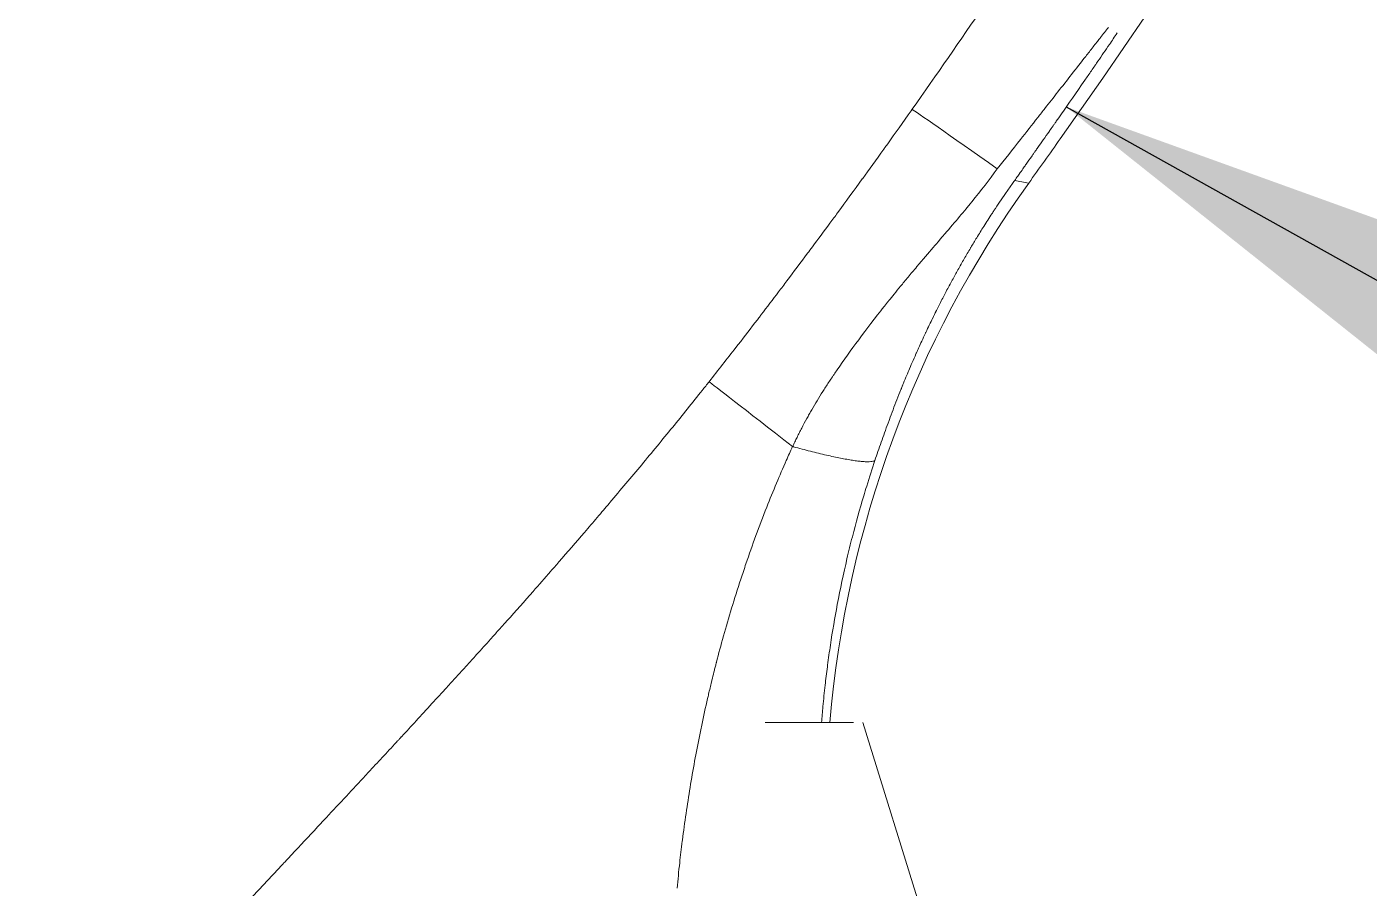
# Model space of a CAD drawing. Header units: millimetres. Extents: x -2122 to 22797, y 3569 to 89276.
# Drawn here: x 9778.1 to 9851.8, y 87541 to 87588.3 of the extents above; entities that cross this region are included whole.
import ezdxf

# ---------------------------------------------------------------- set-up
doc = ezdxf.new("R2010")
doc.units = ezdxf.units.MM
doc.header["$LTSCALE"] = 20
doc.layers.add('IA-DIBUJO', color=3, linetype='Continuous', lineweight=30)
doc.layers.add('IA-TEXT', color=2, linetype='Continuous')
doc.styles.add('ING-AMB', font='romans.shx', dxfattribs={"width": 0.75, "oblique": 15})
doc.dimstyles.new('ING-AMB 16', dxfattribs={"dimscale": 16, "dimtxt": 3, "dimasz": 2.5, "dimexe": 1, "dimexo": 1, "dimgap": 1, "dimtad": 1, "dimdec": 0, "dimzin": 0, "dimdsep": 46, "dimtxsty": 'ING-AMB', "dimcen": 0.1, "dimclrd": 7, "dimclre": 7, "dimclrt": 2, "dimadec": 0, "dimazin": 0, "dimtfac": 1, "dimtdec": 0, "dimtmove": 0, "dimatfit": 0, "dimfxl": 1.25, "dimtfill": 1, "dimtolj": 1, "dimtzin": 0, "dimarcsym": 1})

msp = doc.modelspace()

# ---------------------------------------------------------------- linework, layer by layer
at = {"layer": 'IA-DIBUJO', "color": 3, "linetype": 'Continuous', "lineweight": 0, "extrusion": (0, 1, -2.22045e-16)}
msp.add_line((9899.19, 87308.09, 1283.424), (9824.012, 87550.121, 1283.424), dxfattribs=at)
at = {"layer": 'IA-DIBUJO', "color": 2, "linetype": 'Continuous', "lineweight": 0}
msp.add_circle((9465.916, 87809.583, 1283.424), 349.25, dxfattribs=at)
at = {"layer": 'IA-DIBUJO', "color": 3, "linetype": 'Continuous', "lineweight": 0}
for centre, major_axis, ratio, start_param, end_param in [((9834.717, 87578.134, 1283.424), (-8.015, 5.653), 0.003087, -1.14221, -0.075034), ((9881.372, 87545.161, 1283.424), (-58.81, 8.109), 0.998248, -0.485348, 0.053465)]:
    msp.add_ellipse(centre, major_axis=major_axis, ratio=ratio, start_param=start_param, end_param=end_param, dxfattribs=at)
at = {"layer": 'IA-DIBUJO', "color": 3, "linetype": 'Continuous', "lineweight": 0, "extrusion": (-3.15544e-30, -2.22045e-16, -1)}
msp.add_ellipse((9823.699, 87562.523, 1283.424), major_axis=(-8.146, 6.318), ratio=0.000104, start_param=-1.121625, end_param=-0.077941, dxfattribs=at)
at = {"layer": 'IA-DIBUJO', "color": 3, "linetype": 'Continuous', "lineweight": 0}
for points, knots in [([(9821.42, 88116.991, 1283.424), (9822.837, 88114.48, 1283.424), (9826.646, 88108.646, 1283.424), (9837.358, 88091.193, 1283.424), (9844.392, 88079.328, 1283.424), (9859.392, 88051.111, 1283.424), (9867.359, 88034.758, 1283.424), (9878.367, 88007.922, 1283.424), (9881.865, 87998.595, 1283.424), (9888.364, 87979.327, 1283.424), (9891.377, 87969.382, 1283.424), (9905.097, 87918.419, 1283.424), (9911.779, 87873.68, 1283.424), (9912.338, 87806.604, 1283.424), (9910.939, 87784.258, 1283.424), (9904.516, 87740.546, 1283.424), (9899.534, 87719.142, 1283.424), (9879.706, 87656.76, 1283.424), (9859.975, 87617.61, 1283.424), (9834.288, 87581.339, 1283.424), (9833.71, 87580.529, 1283.424), (9833.13, 87579.721, 1283.424)], [0.000182, 0.000182, 0.000182, 0.000182, 0.0280763, 0.0280763, 0.0572087, 0.0572087, 0.0863411, 0.0863411, 0.1009072, 0.1009072, 0.1154734, 0.1154734, 0.1737382, 0.1737382, 0.2028706, 0.2028706, 0.232003, 0.232003, 0.2902677, 0.2902677, 0.2916013, 0.2916013, 0.2916013, 0.2916013]), ([(9826.726, 87583.772, 1283.424), (9829.408, 87587.573, 1283.424), (9831.976, 87591.346, 1283.424), (9834.435, 87595.082, 1283.424), (9836.968, 87598.929, 1283.424), (9839.385, 87602.737, 1283.424), (9841.692, 87606.495, 1283.424), (9842.238, 87607.386, 1283.424), (9842.779, 87608.274, 1283.424), (9843.313, 87609.159, 1283.424), (9844.43, 87611.007, 1283.424), (9845.52, 87612.844, 1283.424), (9846.585, 87614.668, 1283.424), (9846.866, 87615.149, 1283.424), (9847.145, 87615.629, 1283.424), (9847.423, 87616.109, 1283.424), (9848.113, 87617.301, 1283.424), (9848.791, 87618.487, 1283.424), (9849.459, 87619.666, 1283.424), (9850.422, 87621.367, 1283.424), (9851.362, 87623.054, 1283.424), (9852.281, 87624.729, 1283.424), (9853.215, 87626.431, 1283.424), (9854.127, 87628.12, 1283.424), (9855.017, 87629.796, 1283.424), (9855.928, 87631.511, 1283.424), (9856.817, 87633.212, 1283.424), (9857.685, 87634.898, 1283.424), (9857.848, 87635.216, 1283.424), (9858.011, 87635.533, 1283.424), (9858.173, 87635.849, 1283.424), (9859.087, 87637.636, 1283.424), (9859.976, 87639.406, 1283.424), (9860.842, 87641.158, 1283.424), (9861.191, 87641.865, 1283.424), (9861.536, 87642.568, 1283.424), (9861.878, 87643.269, 1283.424), (9863.061, 87645.696, 1283.424), (9864.199, 87648.089, 1283.424), (9865.296, 87650.448, 1283.424), (9866.395, 87652.811, 1283.424), (9867.453, 87655.14, 1283.424), (9868.47, 87657.433, 1283.424), (9869.491, 87659.732, 1283.424), (9870.472, 87661.995, 1283.424), (9871.415, 87664.221, 1283.424), (9872.095, 87665.824, 1283.424), (9872.755, 87667.408, 1283.424), (9873.397, 87668.973, 1283.424), (9873.412, 87669.009, 1283.424), (9873.427, 87669.046, 1283.424), (9873.442, 87669.082, 1283.424), (9874.38, 87671.37, 1283.424), (9875.278, 87673.615, 1283.424), (9876.138, 87675.817, 1283.424), (9876.802, 87677.514, 1283.424), (9877.443, 87679.186, 1283.424), (9878.063, 87680.831, 1283.424), (9878.776, 87682.72, 1283.424), (9879.46, 87684.575, 1283.424), (9880.119, 87686.395, 1283.424), (9880.448, 87687.304, 1283.424), (9880.77, 87688.205, 1283.424), (9881.086, 87689.097, 1283.424), (9881.244, 87689.543, 1283.424), (9881.401, 87689.986, 1283.424), (9881.555, 87690.428, 1283.424), (9881.633, 87690.648, 1283.424), (9881.71, 87690.868, 1283.424), (9881.786, 87691.088, 1283.424), (9881.825, 87691.198, 1283.424), (9881.863, 87691.307, 1283.424), (9881.901, 87691.417, 1283.424), (9881.937, 87691.519, 1283.424), (9881.973, 87691.622, 1283.424), (9882.008, 87691.724, 1283.424), (9882.01, 87691.731, 1283.424), (9882.011, 87691.734, 1283.424), (9882.015, 87691.745, 1283.424), (9883.183, 87695.107, 1283.424), (9884.298, 87698.449, 1283.424), (9885.362, 87701.768, 1283.424), (9886.438, 87705.124, 1283.424), (9887.462, 87708.456, 1283.424), (9888.436, 87711.764, 1283.424), (9889.428, 87715.13, 1283.424), (9890.367, 87718.47, 1283.424), (9891.258, 87721.782, 1283.424), (9891.497, 87722.671, 1283.424), (9891.732, 87723.558, 1283.424), (9891.964, 87724.443, 1283.424), (9892.87, 87727.9, 1283.424), (9893.722, 87731.326, 1283.424), (9894.523, 87734.719, 1283.424), (9895.351, 87738.223, 1283.424), (9896.124, 87741.691, 1283.424), (9896.845, 87745.121, 1283.424), (9897.208, 87746.852, 1283.424), (9897.559, 87748.573, 1283.424), (9897.897, 87750.284, 1283.424), (9898.235, 87751.994, 1283.424), (9898.56, 87753.695, 1283.424), (9898.872, 87755.385, 1283.424), (9899.201, 87757.163, 1283.424), (9899.516, 87758.93, 1283.424), (9899.817, 87760.686, 1283.424), (9900.129, 87762.496, 1283.424), (9900.426, 87764.295, 1283.424), (9900.709, 87766.082, 1283.424), (9900.998, 87767.901, 1283.424), (9901.272, 87769.708, 1283.424), (9901.533, 87771.501, 1283.424), (9901.605, 87771.997, 1283.424), (9901.676, 87772.492, 1283.424), (9901.746, 87772.986, 1283.424), (9901.937, 87774.332, 1283.424), (9902.12, 87775.671, 1283.424), (9902.296, 87777.002, 1283.424), (9902.451, 87778.172, 1283.424), (9902.599, 87779.335, 1283.424), (9902.742, 87780.492, 1283.424), (9902.898, 87781.752, 1283.424), (9903.048, 87783.006, 1283.424), (9903.191, 87784.253, 1283.424), (9903.678, 87788.505, 1283.424), (9904.092, 87792.674, 1283.424), (9904.44, 87796.756, 1283.424), (9904.47, 87797.112, 1283.424), (9904.5, 87797.468, 1283.424), (9904.529, 87797.823, 1283.424), (9904.712, 87800.034, 1283.424), (9904.876, 87802.219, 1283.424), (9905.022, 87804.377, 1283.424), (9905.095, 87805.457, 1283.424), (9905.163, 87806.529, 1283.424), (9905.228, 87807.595, 1283.424), (9905.26, 87808.128, 1283.424), (9905.291, 87808.66, 1283.424), (9905.321, 87809.189, 1283.424), (9905.336, 87809.454, 1283.424), (9905.35, 87809.719, 1283.424), (9905.365, 87809.983, 1283.424), (9905.372, 87810.115, 1283.424), (9905.379, 87810.247, 1283.424), (9905.386, 87810.378, 1283.424), (9905.393, 87810.506, 1283.424), (9905.4, 87810.634, 1283.424), (9905.407, 87810.761, 1283.424), (9905.408, 87810.792, 1283.424), (9905.412, 87810.86, 1283.424), (9905.415, 87810.914, 1283.424), (9905.532, 87813.156, 1283.424), (9905.63, 87815.344, 1283.424), (9905.71, 87817.479, 1283.424), (9905.792, 87819.65, 1283.424), (9905.855, 87821.765, 1283.424), (9905.903, 87823.824, 1283.424), (9905.942, 87825.554, 1283.424), (9905.971, 87827.245, 1283.424), (9905.99, 87828.896, 1283.424), (9906.003, 87829.98, 1283.424), (9906.011, 87831.047, 1283.424), (9906.016, 87832.097, 1283.424), (9906.023, 87833.918, 1283.424), (9906.02, 87835.686, 1283.424), (9906.006, 87837.403, 1283.424), (9905.993, 87839.117, 1283.424), (9905.97, 87840.78, 1283.424), (9905.939, 87842.39, 1283.424), (9905.908, 87844.017, 1283.424), (9905.869, 87845.59, 1283.424), (9905.824, 87847.111, 1283.424), (9905.799, 87847.945, 1283.424), (9905.772, 87848.764, 1283.424), (9905.744, 87849.566, 1283.424), (9905.731, 87849.919, 1283.424), (9905.718, 87850.269, 1283.424), (9905.705, 87850.616, 1283.424), (9905.653, 87852.007, 1283.424), (9905.595, 87853.347, 1283.424), (9905.535, 87854.638, 1283.424), (9905.474, 87855.93, 1283.424), (9905.41, 87857.173, 1283.424), (9905.343, 87858.366, 1283.424), (9905.278, 87859.547, 1283.424), (9905.21, 87860.68, 1283.424), (9905.141, 87861.764, 1283.424), (9905.071, 87862.863, 1283.424), (9905.001, 87863.911, 1283.424), (9904.93, 87864.91, 1283.424), (9904.859, 87865.909, 1283.424), (9904.789, 87866.858, 1283.424), (9904.719, 87867.758, 1283.424), (9904.65, 87868.659, 1283.424), (9904.581, 87869.51, 1283.424), (9904.514, 87870.311, 1283.424), (9904.487, 87870.636, 1283.424), (9904.461, 87870.953, 1283.424), (9904.434, 87871.262, 1283.424), (9904.432, 87871.285, 1283.424), (9904.427, 87871.343, 1283.424), (9904.423, 87871.387, 1283.424), (9903.972, 87876.648, 1283.424), (9903.424, 87881.911, 1283.424), (9902.777, 87887.174, 1283.424), (9902.194, 87891.913, 1283.424), (9901.532, 87896.652, 1283.424), (9900.789, 87901.393, 1283.424), (9900.784, 87901.422, 1283.424), (9900.78, 87901.451, 1283.424), (9900.775, 87901.481, 1283.424), (9900.41, 87903.807, 1283.424), (9900.025, 87906.134, 1283.424), (9899.62, 87908.462, 1283.424), (9899.217, 87910.784, 1283.424), (9898.793, 87913.106, 1283.424), (9898.351, 87915.429, 1283.424), (9897.913, 87917.726, 1283.424), (9897.455, 87920.024, 1283.424), (9896.979, 87922.322, 1283.424), (9896.767, 87923.341, 1283.424), (9896.552, 87924.36, 1283.424), (9896.333, 87925.379, 1283.424), (9896.274, 87925.656, 1283.424), (9896.214, 87925.934, 1283.424), (9896.154, 87926.212, 1283.424), (9896.029, 87926.785, 1283.424), (9895.904, 87927.358, 1283.424), (9895.777, 87927.931, 1283.424), (9895.512, 87929.129, 1283.424), (9895.242, 87930.327, 1283.424), (9894.967, 87931.525, 1283.424), (9894.965, 87931.534, 1283.424), (9894.962, 87931.547, 1283.424), (9894.96, 87931.554, 1283.424), (9894.735, 87932.535, 1283.424), (9894.494, 87933.569, 1283.424), (9894.236, 87934.655, 1283.424), (9893.977, 87935.748, 1283.424), (9893.7, 87936.895, 1283.424), (9893.406, 87938.093, 1283.424), (9893.108, 87939.306, 1283.424), (9892.792, 87940.572, 1283.424), (9892.456, 87941.891, 1283.424), (9892.254, 87942.684, 1283.424), (9892.045, 87943.496, 1283.424), (9891.829, 87944.327, 1283.424), (9891.443, 87945.807, 1283.424), (9891.034, 87947.348, 1283.424), (9890.6, 87948.947, 1283.424), (9890.309, 87950.016, 1283.424), (9890.008, 87951.112, 1283.424), (9889.694, 87952.234, 1283.424), (9889.386, 87953.338, 1283.424), (9889.066, 87954.468, 1283.424), (9888.734, 87955.622, 1283.424), (9888.375, 87956.871, 1283.424), (9888.002, 87958.149, 1283.424), (9887.615, 87959.455, 1283.424), (9887.455, 87959.994, 1283.424), (9887.292, 87960.537, 1283.424), (9887.128, 87961.085, 1283.424), (9887.124, 87961.097, 1283.424), (9887.121, 87961.106, 1283.424), (9887.117, 87961.122, 1283.424), (9886.714, 87962.462, 1283.424), (9886.318, 87963.756, 1283.424), (9885.931, 87965.004, 1283.424), (9885.537, 87966.275, 1283.424), (9885.151, 87967.499, 1283.424), (9884.775, 87968.676, 1283.424), (9884.415, 87969.804, 1283.424), (9884.065, 87970.888, 1283.424), (9883.724, 87971.929, 1283.424), (9883.495, 87972.63, 1283.424), (9883.27, 87973.311, 1283.424), (9883.05, 87973.972, 1283.424), (9882.923, 87974.356, 1283.424), (9882.797, 87974.733, 1283.424), (9882.673, 87975.104, 1283.424), (9882.33, 87976.125, 1283.424), (9882, 87977.097, 1283.424), (9881.684, 87978.021, 1283.424), (9881.409, 87978.824, 1283.424), (9881.143, 87979.591, 1283.424), (9880.889, 87980.322, 1283.424), (9880.592, 87981.172, 1283.424), (9880.31, 87981.974, 1283.424), (9880.043, 87982.727, 1283.424), (9879.775, 87983.484, 1283.424), (9879.521, 87984.192, 1283.424), (9879.284, 87984.852, 1283.424), (9879.089, 87985.391, 1283.424), (9878.905, 87985.899, 1283.424), (9878.732, 87986.374, 1283.424), (9878.519, 87986.959, 1283.424), (9878.322, 87987.495, 1283.424), (9878.142, 87987.984, 1283.424), (9878.07, 87988.179, 1283.424), (9878.001, 87988.366, 1283.424), (9877.935, 87988.545, 1283.424), (9877.818, 87988.86, 1283.424), (9877.71, 87989.152, 1283.424), (9877.61, 87989.421, 1283.424), (9877.56, 87989.555, 1283.424), (9877.512, 87989.683, 1283.424), (9877.466, 87989.806, 1283.424), (9877.443, 87989.867, 1283.424), (9877.421, 87989.927, 1283.424), (9877.399, 87989.986, 1283.424), (9877.388, 87990.015, 1283.424), (9877.377, 87990.044, 1283.424), (9877.366, 87990.072, 1283.424), (9877.356, 87990.099, 1283.424), (9877.346, 87990.125, 1283.424), (9877.337, 87990.152, 1283.424), (9877.332, 87990.164, 1283.424), (9877.314, 87990.212, 1283.424), (9877.301, 87990.247, 1283.424), (9876.372, 87992.726, 1283.424), (9875.429, 87995.176, 1283.424), (9874.473, 87997.594, 1283.424), (9874, 87998.792, 1283.424), (9873.524, 87999.981, 1283.424), (9873.044, 88001.163, 1283.424), (9872.964, 88001.362, 1283.424), (9872.883, 88001.56, 1283.424), (9872.802, 88001.759, 1283.424), (9872.382, 88002.79, 1283.424), (9871.96, 88003.816, 1283.424), (9871.535, 88004.837, 1283.424), (9871.458, 88005.021, 1283.424), (9871.382, 88005.204, 1283.424), (9871.305, 88005.388, 1283.424), (9869.966, 88008.592, 1283.424), (9868.598, 88011.764, 1283.424), (9867.202, 88014.902, 1283.424), (9866.601, 88016.253, 1283.424), (9865.994, 88017.597, 1283.424), (9865.383, 88018.936, 1283.424), (9863.716, 88022.588, 1283.424), (9862.012, 88026.196, 1283.424), (9860.273, 88029.759, 1283.424), (9858.514, 88033.365, 1283.424), (9856.72, 88036.927, 1283.424), (9854.894, 88040.445, 1283.424), (9853.952, 88042.259, 1283.424), (9853.002, 88044.061, 1283.424), (9852.044, 88045.852, 1283.424)], [0, 0, 0, 0, 0.0224539, 0.0224539, 0.0224539, 0.0455751, 0.0455751, 0.0455751, 0.0510546, 0.0510546, 0.0510546, 0.0625, 0.0625, 0.0625, 0.0655217, 0.0655217, 0.0655217, 0.073033, 0.073033, 0.073033, 0.083856, 0.083856, 0.083856, 0.094855, 0.094855, 0.094855, 0.1061062, 0.1061062, 0.1061062, 0.1082234, 0.1082234, 0.1082234, 0.1201804, 0.1201804, 0.1201804, 0.125, 0.125, 0.125, 0.1416838, 0.1416838, 0.1416838, 0.1583975, 0.1583975, 0.1583975, 0.1751527, 0.1751527, 0.1751527, 0.1872184, 0.1872184, 0.1872184, 0.1875, 0.1875, 0.1875, 0.2051486, 0.2051486, 0.2051486, 0.21875, 0.21875, 0.21875, 0.234375, 0.234375, 0.234375, 0.2421875, 0.2421875, 0.2421875, 0.2460937, 0.2460937, 0.2460937, 0.2480469, 0.2480469, 0.2480469, 0.2490234, 0.2490234, 0.2490234, 0.249939, 0.249939, 0.249939, 0.25, 0.25, 0.25, 0.2688481, 0.2688481, 0.2688481, 0.2879043, 0.2879043, 0.2879043, 0.3072942, 0.3072942, 0.3072942, 0.3125, 0.3125, 0.3125, 0.3328312, 0.3328312, 0.3328312, 0.3538239, 0.3538239, 0.3538239, 0.3644157, 0.3644157, 0.3644157, 0.375, 0.375, 0.375, 0.3861274, 0.3861274, 0.3861274, 0.3976028, 0.3976028, 0.3976028, 0.4092895, 0.4092895, 0.4092895, 0.41252, 0.41252, 0.41252, 0.4213313, 0.4213313, 0.4213313, 0.4290704, 0.4290704, 0.4290704, 0.4375, 0.4375, 0.4375, 0.4662404, 0.4662404, 0.4662404, 0.46875, 0.46875, 0.46875, 0.484375, 0.484375, 0.484375, 0.4921875, 0.4921875, 0.4921875, 0.4960937, 0.4960937, 0.4960937, 0.4980469, 0.4980469, 0.4980469, 0.4990234, 0.4990234, 0.4990234, 0.4999695, 0.4999695, 0.4999695, 0.5001974, 0.5001974, 0.5001974, 0.509625, 0.509625, 0.509625, 0.5192128, 0.5192128, 0.5192128, 0.5272704, 0.5272704, 0.5272704, 0.5325628, 0.5325628, 0.5325628, 0.5417405, 0.5417405, 0.5417405, 0.5509056, 0.5509056, 0.5509056, 0.5601636, 0.5601636, 0.5601636, 0.5652435, 0.5652435, 0.5652435, 0.56748, 0.56748, 0.56748, 0.5764407, 0.5764407, 0.5764407, 0.5854093, 0.5854093, 0.5854093, 0.5942917, 0.5942917, 0.5942917, 0.6032941, 0.6032941, 0.6032941, 0.6122949, 0.6122949, 0.6122949, 0.6213114, 0.6213114, 0.6213114, 0.6249695, 0.6249695, 0.6249695, 0.6252437, 0.6252437, 0.6252437, 0.6580067, 0.6580067, 0.6580067, 0.6875, 0.6875, 0.6875, 0.6876825, 0.6876825, 0.6876825, 0.702157, 0.702157, 0.702157, 0.7165978, 0.7165978, 0.7165978, 0.7308797, 0.7308797, 0.7308797, 0.7372111, 0.7372111, 0.7372111, 0.738936, 0.738936, 0.738936, 0.7424978, 0.7424978, 0.7424978, 0.749939, 0.749939, 0.749939, 0.75, 0.75, 0.75, 0.7585929, 0.7585929, 0.7585929, 0.7672439, 0.7672439, 0.7672439, 0.775992, 0.775992, 0.775992, 0.78125, 0.78125, 0.78125, 0.790613, 0.790613, 0.790613, 0.7968691, 0.7968691, 0.7968691, 0.8030297, 0.8030297, 0.8030297, 0.8096919, 0.8096919, 0.8096919, 0.812439, 0.812439, 0.812439, 0.8125, 0.8125, 0.8125, 0.8177182, 0.8177182, 0.8177182, 0.8230336, 0.8230336, 0.8230336, 0.828125, 0.828125, 0.828125, 0.8315486, 0.8315486, 0.8315486, 0.8335329, 0.8335329, 0.8335329, 0.838999, 0.838999, 0.838999, 0.84375, 0.84375, 0.84375, 0.8492794, 0.8492794, 0.8492794, 0.8548332, 0.8548332, 0.8548332, 0.859375, 0.859375, 0.859375, 0.8649613, 0.8649613, 0.8649613, 0.8671875, 0.8671875, 0.8671875, 0.8710937, 0.8710937, 0.8710937, 0.8730469, 0.8730469, 0.8730469, 0.8740234, 0.8740234, 0.8740234, 0.8745117, 0.8745117, 0.8745117, 0.8749695, 0.8749695, 0.8749695, 0.8751864, 0.8751864, 0.8751864, 0.890625, 0.890625, 0.890625, 0.8982755, 0.8982755, 0.8982755, 0.8995621, 0.8995621, 0.8995621, 0.90625, 0.90625, 0.90625, 0.9074517, 0.9074517, 0.9074517, 0.9284585, 0.9284585, 0.9284585, 0.9375, 0.9375, 0.9375, 0.9621661, 0.9621661, 0.9621661, 0.9871277, 0.9871277, 0.9871277, 1, 1, 1, 1]), ([(9831.402, 87580.505, 1283.424), (9831.814, 87581.025, 1283.424), (9832.239, 87581.56, 1283.424), (9832.675, 87582.113, 1283.424), (9832.989, 87582.51, 1283.424), (9833.307, 87582.914, 1283.424), (9833.634, 87583.33, 1283.424), (9833.762, 87583.493, 1283.424), (9833.892, 87583.658, 1283.424), (9834.023, 87583.825, 1283.424), (9834.489, 87584.418, 1283.424), (9834.976, 87585.039, 1283.424), (9835.485, 87585.687, 1283.424), (9835.739, 87586.011, 1283.424), (9835.998, 87586.342, 1283.424), (9836.263, 87586.68, 1283.424), (9836.395, 87586.849, 1283.424), (9836.529, 87587.02, 1283.424), (9836.663, 87587.193, 1283.424), (9836.731, 87587.279, 1283.424), (9836.799, 87587.366, 1283.424), (9836.867, 87587.453, 1283.424), (9836.918, 87587.518, 1283.424), (9836.969, 87587.584, 1283.424), (9837.02, 87587.65, 1283.424), (9837.038, 87587.672, 1283.424), (9837.053, 87587.691, 1283.424), (9837.074, 87587.718, 1283.424), (9837.222, 87587.907, 1283.424), (9837.365, 87588.091, 1283.424), (9837.504, 87588.269, 1283.424)], [0, 0, 0, 0, 0.125, 0.125, 0.125, 0.2147784, 0.2147784, 0.2147784, 0.25, 0.25, 0.25, 0.375, 0.375, 0.375, 0.4375, 0.4375, 0.4375, 0.46875, 0.46875, 0.46875, 0.484375, 0.484375, 0.484375, 0.4960937, 0.4960937, 0.4960937, 0.5, 0.5, 0.5, 0.5281614, 0.5281614, 0.5281614, 0.5281614]), ([(9837.993, 87587.962, 1283.424), (9837.849, 87587.751, 1283.424), (9837.705, 87587.541, 1283.424), (9837.562, 87587.331, 1283.424), (9837.352, 87587.023, 1283.424), (9837.142, 87586.717, 1283.424), (9836.932, 87586.412, 1283.424), (9836.906, 87586.374, 1283.424), (9836.88, 87586.336, 1283.424), (9836.854, 87586.298, 1283.424), (9836.828, 87586.26, 1283.424), (9836.793, 87586.209, 1283.424), (9836.761, 87586.163, 1283.424), (9836.698, 87586.072, 1283.424), (9836.636, 87585.981, 1283.424), (9836.574, 87585.892, 1283.424), (9836.45, 87585.713, 1283.424), (9836.33, 87585.538, 1283.424), (9836.212, 87585.367, 1283.424), (9835.739, 87584.684, 1283.424), (9835.31, 87584.068, 1283.424), (9834.926, 87583.517, 1283.424), (9834.83, 87583.379, 1283.424), (9834.736, 87583.246, 1283.424), (9834.646, 87583.116, 1283.424), (9834.634, 87583.1, 1283.424), (9834.623, 87583.084, 1283.424), (9834.612, 87583.068, 1283.424), (9834.6, 87583.052, 1283.424), (9834.581, 87583.024, 1283.424), (9834.564, 87583, 1283.424), (9834.532, 87582.953, 1283.424), (9834.499, 87582.907, 1283.424), (9834.467, 87582.861, 1283.424), (9834.403, 87582.77, 1283.424), (9834.341, 87582.681, 1283.424), (9834.28, 87582.594, 1283.424), (9834.275, 87582.587, 1283.424), (9834.27, 87582.58, 1283.424), (9834.265, 87582.573, 1283.424), (9834.029, 87582.236, 1283.424), (9833.819, 87581.938, 1283.424), (9833.636, 87581.678, 1283.424), (9833.589, 87581.612, 1283.424), (9833.544, 87581.548, 1283.424), (9833.501, 87581.486, 1283.424), (9833.495, 87581.479, 1283.424), (9833.49, 87581.471, 1283.424), (9833.484, 87581.463, 1283.424), (9833.479, 87581.456, 1283.424), (9833.469, 87581.441, 1283.424), (9833.46, 87581.429, 1283.424), (9833.443, 87581.405, 1283.424), (9833.427, 87581.381, 1283.424), (9833.41, 87581.358, 1283.424), (9833.377, 87581.311, 1283.424), (9833.345, 87581.266, 1283.424), (9833.314, 87581.222, 1283.424), (9833.191, 87581.047, 1283.424), (9833.084, 87580.895, 1283.424), (9832.994, 87580.767, 1283.424), (9832.972, 87580.735, 1283.424), (9832.95, 87580.705, 1283.424), (9832.93, 87580.676, 1283.424), (9832.919, 87580.661, 1283.424), (9832.914, 87580.654, 1283.424), (9832.907, 87580.644, 1283.424), (9832.9, 87580.633, 1283.424), (9832.891, 87580.621, 1283.424), (9832.882, 87580.608, 1283.424), (9832.843, 87580.553, 1283.424), (9832.787, 87580.472, 1283.424), (9832.711, 87580.365, 1283.424), (9832.692, 87580.338, 1283.424), (9832.672, 87580.31, 1283.424), (9832.651, 87580.28, 1283.424), (9832.641, 87580.265, 1283.424), (9832.634, 87580.256, 1283.424), (9832.627, 87580.246, 1283.424), (9832.621, 87580.236, 1283.424), (9832.614, 87580.226, 1283.424), (9832.607, 87580.217, 1283.424), (9832.579, 87580.178, 1283.424), (9832.552, 87580.139, 1283.424), (9832.525, 87580.1, 1283.424), (9832.47, 87580.023, 1283.424), (9832.417, 87579.946, 1283.424), (9832.361, 87579.868, 1283.424)], [0.4574029, 0.4574029, 0.4574029, 0.4574029, 0.5, 0.5, 0.5, 0.5625, 0.5625, 0.5625, 0.5703125, 0.5703125, 0.5703125, 0.578125, 0.578125, 0.578125, 0.59375, 0.59375, 0.59375, 0.625, 0.625, 0.625, 0.75, 0.75, 0.75, 0.78125, 0.78125, 0.78125, 0.7851563, 0.7851563, 0.7851563, 0.7890625, 0.7890625, 0.7890625, 0.796875, 0.796875, 0.796875, 0.8125, 0.8125, 0.8125, 0.8137728, 0.8137728, 0.8137728, 0.875, 0.875, 0.875, 0.890625, 0.890625, 0.890625, 0.8925781, 0.8925781, 0.8925781, 0.8945313, 0.8945313, 0.8945313, 0.8984375, 0.8984375, 0.8984375, 0.90625, 0.90625, 0.90625, 0.9375, 0.9375, 0.9375, 0.9453125, 0.9453125, 0.9453125, 0.9492188, 0.9492188, 0.9492188, 0.953125, 0.953125, 0.953125, 0.96875, 0.96875, 0.96875, 0.9726563, 0.9726563, 0.9726563, 0.9746094, 0.9746094, 0.9746094, 0.9765625, 0.9765625, 0.9765625, 0.984375, 0.984375, 0.984375, 1, 1, 1, 1]), ([(9815.578, 87568.822, 1283.424), (9816.079, 87569.454, 1283.424), (9816.568, 87570.077, 1283.424), (9817.045, 87570.69, 1283.424), (9817.402, 87571.148, 1283.424), (9817.751, 87571.6, 1283.424), (9818.094, 87572.047, 1283.424), (9818.153, 87572.124, 1283.424), (9818.212, 87572.201, 1283.424), (9818.271, 87572.278, 1283.424), (9818.317, 87572.338, 1283.424), (9818.361, 87572.396, 1283.424), (9818.408, 87572.457, 1283.424), (9818.419, 87572.471, 1283.424), (9818.43, 87572.486, 1283.424), (9818.441, 87572.501, 1283.424), (9818.758, 87572.916, 1283.424), (9819.075, 87573.332, 1283.424), (9819.391, 87573.75, 1283.424), (9819.544, 87573.952, 1283.424), (9819.696, 87574.154, 1283.424), (9819.849, 87574.356, 1283.424), (9820.228, 87574.859, 1283.424), (9820.606, 87575.364, 1283.424), (9820.983, 87575.868, 1283.424), (9821.071, 87575.987, 1283.424), (9821.16, 87576.105, 1283.424), (9821.248, 87576.223, 1283.424), (9821.569, 87576.654, 1283.424), (9821.889, 87577.086, 1283.424), (9822.208, 87577.518, 1283.424), (9822.351, 87577.711, 1283.424), (9822.493, 87577.904, 1283.424), (9822.635, 87578.097, 1283.424), (9823.089, 87578.714, 1283.424), (9823.54, 87579.331, 1283.424), (9823.99, 87579.95, 1283.424), (9823.997, 87579.96, 1283.424), (9824.005, 87579.972, 1283.424), (9824.011, 87579.98, 1283.424), (9824.358, 87580.456, 1283.424), (9824.745, 87580.993, 1283.424), (9825.173, 87581.589, 1283.424), (9825.194, 87581.618, 1283.424), (9825.215, 87581.648, 1283.424), (9825.236, 87581.677, 1283.424), (9825.629, 87582.225, 1283.424), (9826.054, 87582.822, 1283.424), (9826.512, 87583.47, 1283.424), (9826.583, 87583.569, 1283.424), (9826.654, 87583.67, 1283.424), (9826.726, 87583.772, 1283.424)], [0.0000013, 0.0000013, 0.0000013, 0.0000013, 0.125, 0.125, 0.125, 0.2183219, 0.2183219, 0.2183219, 0.234375, 0.234375, 0.234375, 0.2470058, 0.2470058, 0.2470058, 0.2499882, 0.2499882, 0.2499882, 0.3342533, 0.3342533, 0.3342533, 0.375, 0.375, 0.375, 0.4762728, 0.4762728, 0.4762728, 0.4999921, 0.4999921, 0.4999921, 0.5864117, 0.5864117, 0.5864117, 0.625, 0.625, 0.625, 0.7480469, 0.7480469, 0.7480469, 0.75, 0.75, 0.75, 0.8691583, 0.8691583, 0.8691583, 0.875, 0.875, 0.875, 0.98332, 0.98332, 0.98332, 1, 1, 1, 1]), ([(9820.161, 87565.265, 1283.424), (9820.172, 87565.26, 1283.424), (9820.173, 87565.283, 1283.424), (9820.177, 87565.293, 1283.424), (9820.182, 87565.303, 1283.424), (9820.187, 87565.314, 1283.424), (9820.192, 87565.324, 1283.424), (9820.202, 87565.345, 1283.424), (9820.212, 87565.366, 1283.424), (9820.222, 87565.387, 1283.424), (9820.242, 87565.43, 1283.424), (9820.262, 87565.471, 1283.424), (9820.283, 87565.514, 1283.424), (9820.324, 87565.599, 1283.424), (9820.363, 87565.68, 1283.424), (9820.406, 87565.767, 1283.424), (9820.449, 87565.854, 1283.424), (9820.492, 87565.939, 1283.424), (9820.535, 87566.024, 1283.424), (9820.556, 87566.066, 1283.424), (9820.577, 87566.108, 1283.424), (9820.599, 87566.149, 1283.424), (9820.62, 87566.191, 1283.424), (9820.639, 87566.228, 1283.424), (9820.662, 87566.273, 1283.424), (9820.755, 87566.451, 1283.424), (9820.847, 87566.624, 1283.424), (9820.94, 87566.793, 1283.424), (9820.986, 87566.877, 1283.424), (9821.032, 87566.96, 1283.424), (9821.078, 87567.041, 1283.424), (9821.124, 87567.123, 1283.424), (9821.168, 87567.201, 1283.424), (9821.216, 87567.283, 1283.424), (9821.405, 87567.611, 1283.424), (9821.606, 87567.941, 1283.424), (9821.817, 87568.275, 1283.424), (9821.922, 87568.442, 1283.424), (9822.03, 87568.61, 1283.424), (9822.141, 87568.779, 1283.424), (9822.196, 87568.863, 1283.424), (9822.252, 87568.948, 1283.424), (9822.309, 87569.033, 1283.424), (9822.337, 87569.075, 1283.424), (9822.365, 87569.117, 1283.424), (9822.394, 87569.16, 1283.424), (9822.398, 87569.166, 1283.424), (9822.402, 87569.172, 1283.424), (9822.406, 87569.178, 1283.424), (9822.417, 87569.193, 1283.424), (9822.427, 87569.208, 1283.424), (9822.437, 87569.224, 1283.424), (9822.451, 87569.245, 1283.424), (9822.468, 87569.269, 1283.424), (9822.48, 87569.287, 1283.424), (9823.177, 87570.314, 1283.424), (9824.011, 87571.451, 1283.424), (9825.009, 87572.719, 1283.424), (9825.059, 87572.782, 1283.424), (9825.109, 87572.846, 1283.424), (9825.16, 87572.909, 1283.424), (9825.182, 87572.937, 1283.424), (9825.204, 87572.965, 1283.424), (9825.226, 87572.992, 1283.424), (9825.262, 87573.038, 1283.424), (9825.299, 87573.084, 1283.424), (9825.336, 87573.131, 1283.424), (9825.354, 87573.154, 1283.424), (9825.373, 87573.177, 1283.424), (9825.391, 87573.2, 1283.424), (9825.405, 87573.217, 1283.424), (9825.419, 87573.235, 1283.424), (9825.433, 87573.252, 1283.424), (9825.438, 87573.258, 1283.424), (9825.444, 87573.266, 1283.424), (9825.447, 87573.27, 1283.424), (9825.623, 87573.489, 1283.424), (9825.838, 87573.754, 1283.424), (9826.094, 87574.065, 1283.424), (9826.222, 87574.22, 1283.424), (9826.36, 87574.387, 1283.424), (9826.509, 87574.566, 1283.424), (9826.658, 87574.744, 1283.424), (9826.82, 87574.937, 1283.424), (9826.988, 87575.136, 1283.424), (9827.323, 87575.533, 1283.424), (9827.621, 87575.881, 1283.424), (9827.877, 87576.18, 1283.424), (9828.005, 87576.33, 1283.424), (9828.123, 87576.468, 1283.424), (9828.231, 87576.593, 1283.424), (9828.285, 87576.656, 1283.424), (9828.336, 87576.715, 1283.424), (9828.384, 87576.772, 1283.424), (9828.408, 87576.8, 1283.424), (9828.432, 87576.827, 1283.424), (9828.455, 87576.854, 1283.424), (9828.466, 87576.868, 1283.424), (9828.478, 87576.881, 1283.424), (9828.489, 87576.894, 1283.424), (9828.494, 87576.9, 1283.424), (9828.5, 87576.907, 1283.424), (9828.505, 87576.913, 1283.424), (9828.511, 87576.919, 1283.424), (9828.513, 87576.922, 1283.424), (9828.522, 87576.932, 1283.424), (9828.811, 87577.27, 1283.424), (9829.08, 87577.586, 1283.424), (9829.329, 87577.881, 1283.424), (9829.453, 87578.028, 1283.424), (9829.572, 87578.171, 1283.424), (9829.686, 87578.307, 1283.424), (9829.743, 87578.376, 1283.424), (9829.798, 87578.443, 1283.424), (9829.852, 87578.508, 1283.424), (9829.88, 87578.541, 1283.424), (9829.906, 87578.574, 1283.424), (9829.933, 87578.606, 1283.424), (9829.946, 87578.622, 1283.424), (9829.959, 87578.638, 1283.424), (9829.972, 87578.654, 1283.424), (9829.985, 87578.67, 1283.424), (9829.995, 87578.682, 1283.424), (9830.011, 87578.701, 1283.424), (9830.506, 87579.307, 1283.424), (9830.97, 87579.909, 1283.424), (9831.402, 87580.505, 1283.424)], [0.0001038, 0.0001038, 0.0001038, 0.0001038, 0.0019531, 0.0019531, 0.0019531, 0.0039063, 0.0039063, 0.0039063, 0.0078125, 0.0078125, 0.0078125, 0.015625, 0.015625, 0.015625, 0.03125, 0.03125, 0.03125, 0.046875, 0.046875, 0.046875, 0.0546875, 0.0546875, 0.0546875, 0.0625, 0.0625, 0.0625, 0.09375, 0.09375, 0.09375, 0.109375, 0.109375, 0.109375, 0.125, 0.125, 0.125, 0.1875, 0.1875, 0.1875, 0.21875, 0.21875, 0.21875, 0.234375, 0.234375, 0.234375, 0.2421875, 0.2421875, 0.2421875, 0.2433329, 0.2433329, 0.2433329, 0.2460938, 0.2460938, 0.2460938, 0.25, 0.25, 0.25, 0.46875, 0.46875, 0.46875, 0.4796648, 0.4796648, 0.4796648, 0.484375, 0.484375, 0.484375, 0.4921875, 0.4921875, 0.4921875, 0.4960938, 0.4960938, 0.4960938, 0.4990234, 0.4990234, 0.4990234, 0.5, 0.5, 0.5, 0.5625, 0.5625, 0.5625, 0.59375, 0.59375, 0.59375, 0.625, 0.625, 0.625, 0.6875, 0.6875, 0.6875, 0.71875, 0.71875, 0.71875, 0.734375, 0.734375, 0.734375, 0.7421875, 0.7421875, 0.7421875, 0.7460937, 0.7460937, 0.7460937, 0.7480469, 0.7480469, 0.7480469, 0.75, 0.75, 0.75, 0.8125, 0.8125, 0.8125, 0.84375, 0.84375, 0.84375, 0.859375, 0.859375, 0.859375, 0.8671875, 0.8671875, 0.8671875, 0.8710937, 0.8710937, 0.8710937, 0.875, 0.875, 0.875, 1, 1, 1, 1]), ([(9832.361, 87579.868, 1283.424), (9832.308, 87579.793, 1283.424), (9832.254, 87579.718, 1283.424), (9832.085, 87579.48, 1283.424), (9831.97, 87579.317, 1283.424), (9831.748, 87578.997, 1283.424), (9831.641, 87578.841, 1283.424), (9831.43, 87578.528, 1283.424), (9831.325, 87578.372, 1283.424), (9831.201, 87578.183, 1283.424), (9831.181, 87578.154, 1283.424), (9831.143, 87578.095, 1283.424), (9831.124, 87578.067, 1283.424), (9830.958, 87577.813, 1283.424), (9830.81, 87577.582, 1283.424), (9830.532, 87577.142, 1283.424), (9830.402, 87576.933, 1283.424), (9830.165, 87576.545, 1283.424), (9830.057, 87576.367, 1283.424), (9829.943, 87576.175, 1283.424), (9829.936, 87576.162, 1283.424), (9829.817, 87575.962, 1283.424), (9829.7, 87575.763, 1283.424), (9829.471, 87575.365, 1283.424), (9829.358, 87575.166, 1283.424), (9829.141, 87574.779, 1283.424), (9829.038, 87574.593, 1283.424), (9828.824, 87574.198, 1283.424), (9828.712, 87573.99, 1283.424), (9828.496, 87573.58, 1283.424), (9828.392, 87573.38, 1283.424), (9828.213, 87573.029, 1283.424), (9828.138, 87572.881, 1283.424), (9828.055, 87572.716, 1283.424), (9828.048, 87572.701, 1283.424), (9827.98, 87572.564, 1283.424), (9827.919, 87572.441, 1283.424), (9827.854, 87572.31, 1283.424), (9827.85, 87572.301, 1283.424), (9827.795, 87572.189, 1283.424), (9827.736, 87572.067, 1283.424), (9827.611, 87571.806, 1283.424), (9827.546, 87571.67, 1283.424), (9827.47, 87571.509, 1283.424), (9827.464, 87571.497, 1283.424), (9827.395, 87571.349, 1283.424), (9827.328, 87571.204, 1283.424), (9827.2, 87570.927, 1283.424), (9827.141, 87570.798, 1283.424), (9827.043, 87570.581, 1283.424), (9827.007, 87570.499, 1283.424), (9826.959, 87570.391, 1283.424), (9826.949, 87570.369, 1283.424), (9826.867, 87570.183, 1283.424), (9826.798, 87570.028, 1283.424), (9826.665, 87569.72, 1283.424), (9826.601, 87569.57, 1283.424), (9826.506, 87569.345, 1283.424), (9826.472, 87569.265, 1283.424), (9826.372, 87569.026, 1283.424), (9826.311, 87568.878, 1283.424), (9826.234, 87568.691, 1283.424), (9826.213, 87568.639, 1283.424), (9826.189, 87568.58, 1283.424), (9826.185, 87568.569, 1283.424), (9826.169, 87568.53, 1283.424), (9826.157, 87568.502, 1283.424), (9826.141, 87568.461, 1283.424), (9826.135, 87568.448, 1283.424), (9826.127, 87568.428, 1283.424), (9826.123, 87568.418, 1283.424), (9826.12, 87568.408, 1283.424), (9826.117, 87568.402, 1283.424), (9826.117, 87568.402, 1283.424), (9826.037, 87568.204, 1283.424), (9825.963, 87568.016, 1283.424), (9825.817, 87567.645, 1283.424), (9825.747, 87567.462, 1283.424), (9825.609, 87567.099, 1283.424), (9825.541, 87566.92, 1283.424), (9825.451, 87566.678, 1283.424), (9825.427, 87566.612, 1283.424), (9825.337, 87566.367, 1283.424), (9825.273, 87566.193, 1283.424), (9825.149, 87565.846, 1283.424), (9825.087, 87565.674, 1283.424), (9824.966, 87565.329, 1283.424), (9824.907, 87565.157, 1283.424), (9824.792, 87564.823, 1283.424), (9824.737, 87564.661, 1283.424), (9824.684, 87564.505, 1283.424)], [0, 0, 0, 0, 0.0167983, 0.0167983, 0.0524519, 0.0524519, 0.0858132, 0.0858132, 0.1181354, 0.1181354, 0.124192, 0.124192, 0.1299002, 0.1299002, 0.1753698, 0.1753698, 0.2151022, 0.2151022, 0.2480469, 0.2480469, 0.25, 0.25, 0.2953708, 0.2953708, 0.3376562, 0.3376562, 0.375, 0.375, 0.4144427, 0.4144427, 0.4504446, 0.4504446, 0.4758988, 0.4758988, 0.4784379, 0.4784379, 0.4990234, 0.4990234, 0.5, 0.5, 0.53125, 0.53125, 0.5600889, 0.5600889, 0.5625, 0.5625, 0.5885344, 0.5885344, 0.609375, 0.609375, 0.6218389, 0.6218389, 0.625, 0.625, 0.6479245, 0.6479245, 0.6728177, 0.6728177, 0.6875, 0.6875, 0.71875, 0.71875, 0.7316677, 0.7316677, 0.734375, 0.734375, 0.7421875, 0.7421875, 0.7460937, 0.7460937, 0.7480469, 0.7490234, 0.7490234, 0.75, 0.75, 0.7815132, 0.7815132, 0.8133522, 0.8133522, 0.8457753, 0.8457753, 0.8581389, 0.8581389, 0.8917087, 0.8917087, 0.9264548, 0.9264548, 0.9632274, 0.9632274, 1, 1, 1, 1]), ([(9714.049, 87476.261, 1283.424), (9715.836, 87477.431, 1283.424), (9717.655, 87478.642, 1283.424), (9721.355, 87481.148, 1283.424), (9723.236, 87482.444, 1283.424), (9727.055, 87485.124, 1283.424), (9728.994, 87486.508, 1283.424), (9732.625, 87489.149, 1283.424), (9734.309, 87490.393, 1283.424), (9736.751, 87492.226, 1283.424), (9737.493, 87492.787, 1283.424), (9738.684, 87493.694, 1283.424), (9739.13, 87494.035, 1283.424), (9740.052, 87494.743, 1283.424), (9740.528, 87495.11, 1283.424), (9743.714, 87497.577, 1283.424), (9746.467, 87499.762, 1283.424), (9750.108, 87502.732, 1283.424), (9750.961, 87503.433, 1283.424), (9752.323, 87504.562, 1283.424), (9752.829, 87504.983, 1283.424), (9753.656, 87505.675, 1283.424), (9753.976, 87505.944, 1283.424), (9755.71, 87507.404, 1283.424), (9757.133, 87508.618, 1283.424), (9759.796, 87510.921, 1283.424), (9761.033, 87512.004, 1283.424), (9763.317, 87514.027, 1283.424), (9764.362, 87514.962, 1283.424), (9766.368, 87516.775, 1283.424), (9767.329, 87517.651, 1283.424), (9768.312, 87518.556, 1283.424), (9768.335, 87518.577, 1283.424), (9770.239, 87520.331, 1283.424), (9772.113, 87522.088, 1283.424), (9774.203, 87524.085, 1283.424), (9774.434, 87524.305, 1283.424), (9775.707, 87525.526, 1283.424), (9776.745, 87526.533, 1283.424), (9778.295, 87528.051, 1283.424), (9778.81, 87528.559, 1283.424), (9779.582, 87529.322, 1283.424), (9779.839, 87529.577, 1283.424), (9780.344, 87530.08, 1283.424), (9780.592, 87530.327, 1283.424), (9780.848, 87530.583, 1283.424), (9780.858, 87530.594, 1283.424), (9781.206, 87530.942, 1283.424), (9781.581, 87531.318, 1283.424), (9782.391, 87532.133, 1283.424), (9782.825, 87532.572, 1283.424), (9783.348, 87533.104, 1283.424), (9783.406, 87533.164, 1283.424), (9783.913, 87533.68, 1283.424), (9784.389, 87534.166, 1283.424), (9785.233, 87535.033, 1283.424), (9785.586, 87535.398, 1283.424), (9786.126, 87535.957, 1283.424), (9786.303, 87536.141, 1283.424), (9786.615, 87536.465, 1283.424), (9786.748, 87536.604, 1283.424), (9786.893, 87536.755, 1283.424), (9786.905, 87536.767, 1283.424), (9787.429, 87537.314, 1283.424), (9787.935, 87537.844, 1283.424), (9788.677, 87538.626, 1283.424), (9788.922, 87538.885, 1283.424), (9789.285, 87539.269, 1283.424), (9789.405, 87539.397, 1283.424), (9789.585, 87539.588, 1283.424), (9789.697, 87539.707, 1283.424), (9789.808, 87539.825, 1283.424), (9789.867, 87539.888, 1283.424), (9789.873, 87539.894, 1283.424), (9790.108, 87540.144, 1283.424), (9790.327, 87540.377, 1283.424), (9790.756, 87540.835, 1283.424), (9790.966, 87541.06, 1283.424), (9791.286, 87541.402, 1283.424), (9791.401, 87541.525, 1283.424), (9791.72, 87541.866, 1283.424), (9791.917, 87542.077, 1283.424), (9792.14, 87542.316, 1283.424), (9792.174, 87542.353, 1283.424), (9792.318, 87542.506, 1283.424), (9792.424, 87542.62, 1283.424), (9792.578, 87542.785, 1283.424), (9792.629, 87542.839, 1283.424), (9792.704, 87542.919, 1283.424), (9792.741, 87542.959, 1283.424), (9792.777, 87542.998, 1283.424), (9792.802, 87543.024, 1283.424), (9792.812, 87543.034, 1283.424), (9793.293, 87543.55, 1283.424), (9793.771, 87544.06, 1283.424), (9794.356, 87544.686, 1283.424), (9794.455, 87544.792, 1283.424), (9794.917, 87545.286, 1283.424), (9795.284, 87545.679, 1283.424), (9796.003, 87546.451, 1283.424), (9796.355, 87546.828, 1283.424), (9796.857, 87547.367, 1283.424), (9797.002, 87547.524, 1283.424), (9797.402, 87547.954, 1283.424), (9797.657, 87548.229, 1283.424), (9798.043, 87548.645, 1283.424), (9798.172, 87548.785, 1283.424), (9798.367, 87548.995, 1283.424), (9798.431, 87549.065, 1283.424), (9798.529, 87549.17, 1283.424), (9798.586, 87549.232, 1283.424), (9798.643, 87549.294, 1283.424), (9798.676, 87549.329, 1283.424), (9798.686, 87549.34, 1283.424), (9798.947, 87549.623, 1283.424), (9799.214, 87549.911, 1283.424), (9799.768, 87550.513, 1283.424), (9800.055, 87550.825, 1283.424), (9800.622, 87551.443, 1283.424), (9800.899, 87551.745, 1283.424), (9801.218, 87552.094, 1283.424), (9801.251, 87552.13, 1283.424), (9801.542, 87552.449, 1283.424), (9801.808, 87552.741, 1283.424), (9802.228, 87553.203, 1283.424), (9802.376, 87553.366, 1283.424), (9802.619, 87553.635, 1283.424), (9802.713, 87553.739, 1283.424), (9803.057, 87554.119, 1283.424), (9803.312, 87554.402, 1283.424), (9803.59, 87554.711, 1283.424), (9803.608, 87554.731, 1283.424), (9803.766, 87554.906, 1283.424), (9803.906, 87555.063, 1283.424), (9804.12, 87555.302, 1283.424), (9804.192, 87555.382, 1283.424), (9804.3, 87555.502, 1283.424), (9804.363, 87555.573, 1283.424), (9804.426, 87555.644, 1283.424), (9804.463, 87555.685, 1283.424), (9804.473, 87555.697, 1283.424), (9804.959, 87556.24, 1283.424), (9805.435, 87556.776, 1283.424), (9806.231, 87557.677, 1283.424), (9806.55, 87558.041, 1283.424), (9807.022, 87558.579, 1283.424), (9807.173, 87558.753, 1283.424), (9807.796, 87559.467, 1283.424), (9808.265, 87560.008, 1283.424), (9808.966, 87560.823, 1283.424), (9809.199, 87561.095, 1283.424), (9809.547, 87561.503, 1283.424), (9809.663, 87561.639, 1283.424), (9809.881, 87561.894, 1283.424), (9809.982, 87562.013, 1283.424), (9810.098, 87562.15, 1283.424), (9810.11, 87562.165, 1283.424), (9810.426, 87562.537, 1283.424), (9810.72, 87562.886, 1283.424), (9811.303, 87563.579, 1283.424), (9811.591, 87563.924, 1283.424), (9812.162, 87564.611, 1283.424), (9812.444, 87564.952, 1283.424), (9813.008, 87565.637, 1283.424), (9813.289, 87565.979, 1283.424), (9813.843, 87566.66, 1283.424), (9814.117, 87566.998, 1283.424), (9814.663, 87567.675, 1283.424), (9814.934, 87568.013, 1283.424), (9815.326, 87568.505, 1283.424), (9815.453, 87568.664, 1283.424), (9815.578, 87568.822, 1283.424)], [0, 0, 0, 0, 0.0561256, 0.0561256, 0.1122582, 0.1122582, 0.1683945, 0.1683945, 0.2158997, 0.2158997, 0.2365081, 0.2365081, 0.2488071, 0.2488071, 0.2618536, 0.2618536, 0.3358735, 0.3358735, 0.3584153, 0.3584153, 0.371698, 0.371698, 0.3800577, 0.3800577, 0.4169617, 0.4169617, 0.4486893, 0.4486893, 0.4752612, 0.4752612, 0.4995117, 0.4995117, 0.5, 0.5, 0.5556078, 0.5556078, 0.5625, 0.5625, 0.59375, 0.59375, 0.609375, 0.609375, 0.6171875, 0.6171875, 0.6247559, 0.6247559, 0.625, 0.625, 0.6397912, 0.6397912, 0.6544232, 0.6544232, 0.65625, 0.65625, 0.6701127, 0.6701127, 0.679498, 0.679498, 0.6839754, 0.6839754, 0.6872559, 0.6872559, 0.6875, 0.6875, 0.703125, 0.703125, 0.7109375, 0.7109375, 0.7148438, 0.7148438, 0.7167969, 0.7185059, 0.7185059, 0.71875, 0.71875, 0.7246654, 0.7246654, 0.7308078, 0.7308078, 0.734375, 0.734375, 0.740969, 0.740969, 0.7421875, 0.7421875, 0.7460938, 0.7460938, 0.7480469, 0.7480469, 0.7490234, 0.7495117, 0.7495117, 0.75, 0.75, 0.7660986, 0.7660986, 0.7693704, 0.7693704, 0.78125, 0.78125, 0.7923571, 0.7923571, 0.796875, 0.796875, 0.8046875, 0.8046875, 0.8085938, 0.8085938, 0.8105469, 0.8105469, 0.8115234, 0.8122559, 0.8122559, 0.8125, 0.8125, 0.8229806, 0.8229806, 0.8333653, 0.8333653, 0.8426937, 0.8426937, 0.84375, 0.84375, 0.8521208, 0.8521208, 0.8565993, 0.8565993, 0.859375, 0.859375, 0.8666846, 0.8666846, 0.8671875, 0.8671875, 0.8710938, 0.8710938, 0.8730469, 0.8730469, 0.8740234, 0.8747559, 0.8747559, 0.875, 0.875, 0.890625, 0.890625, 0.9012178, 0.9012178, 0.90625, 0.90625, 0.921875, 0.921875, 0.9296875, 0.9296875, 0.9335938, 0.9335938, 0.9370117, 0.9370117, 0.9375, 0.9375, 0.9464386, 0.9464386, 0.955567, 0.955567, 0.9649057, 0.9649057, 0.9746146, 0.9746146, 0.9845668, 0.9845668, 0.9949481, 0.9949481, 0.9999995, 0.9999995, 0.9999995, 0.9999995]), ([(9813.821, 87541.023, 1283.424), (9813.862, 87541.475, 1283.424), (9813.908, 87541.94, 1283.424), (9813.961, 87542.418, 1283.424), (9814.004, 87542.803, 1283.424), (9814.051, 87543.197, 1283.424), (9814.102, 87543.6, 1283.424), (9814.113, 87543.683, 1283.424), (9814.123, 87543.767, 1283.424), (9814.134, 87543.851, 1283.424), (9814.196, 87544.324, 1283.424), (9814.263, 87544.808, 1283.424), (9814.337, 87545.303, 1283.424), (9814.407, 87545.771, 1283.424), (9814.482, 87546.248, 1283.424), (9814.563, 87546.734, 1283.424), (9814.642, 87547.204, 1283.424), (9814.726, 87547.682, 1283.424), (9814.816, 87548.168, 1283.424), (9814.904, 87548.644, 1283.424), (9814.999, 87549.128, 1283.424), (9815.099, 87549.62, 1283.424), (9815.123, 87549.737, 1283.424), (9815.148, 87549.854, 1283.424), (9815.172, 87549.972, 1283.424), (9815.273, 87550.451, 1283.424), (9815.379, 87550.937, 1283.424), (9815.492, 87551.429, 1283.424), (9815.511, 87551.51, 1283.424), (9815.53, 87551.592, 1283.424), (9815.549, 87551.674, 1283.424), (9815.601, 87551.898, 1283.424), (9815.655, 87552.123, 1283.424), (9815.71, 87552.349, 1283.424), (9815.726, 87552.414, 1283.424), (9815.742, 87552.479, 1283.424), (9815.758, 87552.544, 1283.424), (9815.794, 87552.69, 1283.424), (9815.83, 87552.837, 1283.424), (9815.867, 87552.984, 1283.424), (9815.886, 87553.057, 1283.424), (9815.905, 87553.131, 1283.424), (9815.923, 87553.204, 1283.424), (9815.933, 87553.241, 1283.424), (9815.942, 87553.278, 1283.424), (9815.952, 87553.315, 1283.424), (9815.959, 87553.343, 1283.424), (9815.966, 87553.371, 1283.424), (9815.973, 87553.398, 1283.424), (9815.976, 87553.408, 1283.424), (9815.979, 87553.42, 1283.424), (9815.981, 87553.426, 1283.424), (9816.1, 87553.888, 1283.424), (9816.229, 87554.368, 1283.424), (9816.369, 87554.865, 1283.424), (9816.507, 87555.357, 1283.424), (9816.655, 87555.866, 1283.424), (9816.814, 87556.391, 1283.424), (9816.972, 87556.909, 1283.424), (9817.14, 87557.442, 1283.424), (9817.319, 87557.989, 1283.424), (9817.41, 87558.266, 1283.424), (9817.505, 87558.547, 1283.424), (9817.602, 87558.832, 1283.424), (9817.774, 87559.335, 1283.424), (9817.955, 87559.848, 1283.424), (9818.148, 87560.372, 1283.424), (9818.335, 87560.882, 1283.424), (9818.533, 87561.402, 1283.424), (9818.742, 87561.932, 1283.424), (9818.913, 87562.367, 1283.424), (9819.093, 87562.808, 1283.424), (9819.28, 87563.255, 1283.424), (9819.451, 87563.665, 1283.424), (9819.629, 87564.08, 1283.424), (9819.815, 87564.499, 1283.424), (9819.927, 87564.753, 1283.424), (9820.041, 87565.008, 1283.424), (9820.158, 87565.264, 1283.424)], [0, 0, 0, 0, 0.0657104, 0.0657104, 0.0657104, 0.1187264, 0.1187264, 0.1187264, 0.1297333, 0.1297333, 0.1297333, 0.1915518, 0.1915518, 0.1915518, 0.25, 0.25, 0.25, 0.3064542, 0.3064542, 0.3064542, 0.3618315, 0.3618315, 0.3618315, 0.375, 0.375, 0.375, 0.4286151, 0.4286151, 0.4286151, 0.4375, 0.4375, 0.4375, 0.4617825, 0.4617825, 0.4617825, 0.46875, 0.46875, 0.46875, 0.484375, 0.484375, 0.484375, 0.4921875, 0.4921875, 0.4921875, 0.4960938, 0.4960938, 0.4960938, 0.4990234, 0.4990234, 0.4990234, 0.5, 0.5, 0.5, 0.5721011, 0.5721011, 0.5721011, 0.643624, 0.643624, 0.643624, 0.7142252, 0.7142252, 0.7142252, 0.75, 0.75, 0.75, 0.8132276, 0.8132276, 0.8132276, 0.8748741, 0.8748741, 0.8748741, 0.9255042, 0.9255042, 0.9255042, 0.9719282, 0.9719282, 0.9719282, 0.9999897, 0.9999897, 0.9999897, 0.9999897]), ([(9824.684, 87564.505, 1283.424), (9824.668, 87564.49, 1283.424), (9824.646, 87564.478, 1283.424), (9824.59, 87564.457, 1283.424), (9824.556, 87564.448, 1283.424), (9824.475, 87564.435, 1283.424), (9824.428, 87564.431, 1283.424), (9824.323, 87564.427, 1283.424), (9824.264, 87564.427, 1283.424), (9824.135, 87564.431, 1283.424), (9824.064, 87564.435, 1283.424), (9823.911, 87564.448, 1283.424), (9823.829, 87564.457, 1283.424), (9823.653, 87564.478, 1283.424), (9823.559, 87564.491, 1283.424), (9823.358, 87564.522, 1283.424), (9823.249, 87564.54, 1283.424), (9823.025, 87564.58, 1283.424), (9822.91, 87564.601, 1283.424), (9822.671, 87564.649, 1283.424), (9822.547, 87564.674, 1283.424), (9822.291, 87564.729, 1283.424), (9822.158, 87564.759, 1283.424), (9821.878, 87564.823, 1283.424), (9821.731, 87564.858, 1283.424), (9821.436, 87564.93, 1283.424), (9821.288, 87564.966, 1283.424), (9820.988, 87565.043, 1283.424), (9820.835, 87565.082, 1283.424), (9820.524, 87565.165, 1283.424), (9820.367, 87565.207, 1283.424), (9820.193, 87565.255, 1283.424), (9820.178, 87565.259, 1283.424), (9820.163, 87565.263, 1283.424)], [0, 0, 0, 0, 0.06723, 0.06723, 0.133838, 0.133838, 0.199923, 0.199923, 0.265581, 0.265581, 0.330907, 0.330907, 0.395993, 0.395993, 0.460933, 0.460933, 0.528317, 0.528317, 0.593335, 0.593335, 0.658504, 0.658504, 0.723906, 0.723906, 0.792929, 0.792929, 0.859305, 0.859305, 0.92611, 0.92611, 0.99363, 0.99363, 1, 1, 1, 1]), ([(9824.685, 87564.505, 1283.424), (9824.529, 87564.042, 1283.424), (9824.378, 87563.572, 1283.424), (9824.175, 87562.915, 1283.424), (9824.12, 87562.733, 1283.424), (9823.847, 87561.82, 1283.424), (9823.64, 87561.074, 1283.424), (9823.342, 87559.914, 1283.424), (9823.244, 87559.511, 1283.424), (9822.956, 87558.284, 1283.424), (9822.778, 87557.447, 1283.424), (9822.478, 87555.863, 1283.424), (9822.352, 87555.12, 1283.424), (9822.184, 87554.002, 1283.424), (9822.132, 87553.635, 1283.424), (9822.079, 87553.233, 1283.424), (9822.075, 87553.204, 1283.424), (9822.026, 87552.825, 1283.424), (9821.986, 87552.49, 1283.424), (9821.904, 87551.763, 1283.424), (9821.864, 87551.376, 1283.424), (9821.801, 87550.699, 1283.424), (9821.776, 87550.406, 1283.424), (9821.754, 87550.121, 1283.424)], [0, 0, 0, 0, 0.0677366, 0.0677366, 0.0933467, 0.0933467, 0.1961708, 0.1961708, 0.25, 0.25, 0.3584208, 0.3584208, 0.4512677, 0.4512677, 0.4960938, 0.4960938, 0.5, 0.5, 0.5371966, 0.5371966, 0.5826778, 0.5826778, 0.6191977, 0.6191977, 0.6191977, 0.6191977]), ([(9818.648, 87550.121, 1283.424), (9819.271, 87550.121, 1283.424), (9819.853, 87550.121, 1283.424), (9821.234, 87550.121, 1283.424), (9821.927, 87550.121, 1283.424), (9823.073, 87550.121, 1283.424), (9823.141, 87550.121, 1283.424), (9823.169, 87550.121, 1283.424), (9823.174, 87550.121, 1283.424), (9823.194, 87550.121, 1283.424), (9823.208, 87550.121, 1283.424), (9823.25, 87550.121, 1283.424), (9823.278, 87550.121, 1283.424), (9823.374, 87550.121, 1283.424), (9823.443, 87550.121, 1283.424), (9823.512, 87550.121, 1283.424)], [-9.054526, -9.054526, -9.054526, -9.054526, -8.497196, -8.497196, -7.591661, -7.591661, -6.346544, -6.346544, -6.057959, -6.057959, -5.276951, -5.276951, -3.756008, -3.756008, 0, 0, 0, 0])]:
    msp.add_open_spline(points, degree=3, knots=knots, dxfattribs=at)
msp.add_open_spline([(9832.361, 87579.868, 1283.424), (9832.617, 87579.819, 1283.424), (9832.874, 87579.77, 1283.424), (9833.13, 87579.721, 1283.424)], degree=3, dxfattribs=at)

# ---------------------------------------------------------------- leaders
at = {"layer": 'IA-TEXT'}
msp.add_leader([(9835.195, 87583.902, 1283.424), (10076.849, 87449.032, 1283.424), (10113.024, 87449.032, 1283.424)], dimstyle='ING-AMB 16', override={"dimgap": 1, "dimtad": 0}, dxfattribs=at)

doc.saveas('drawing.dxf')
